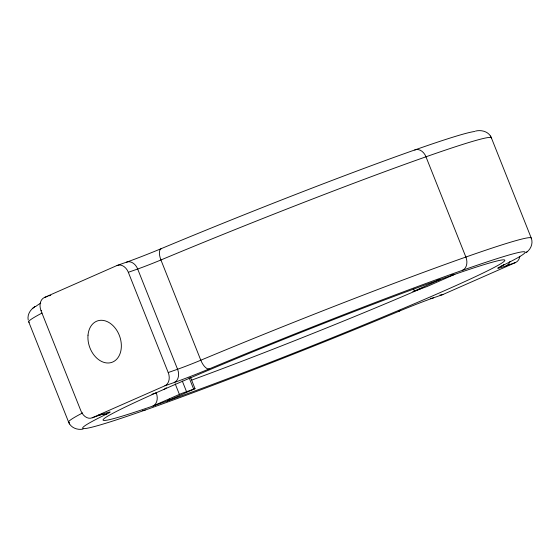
<?xml version="1.0" encoding="UTF-8"?>
<svg xmlns="http://www.w3.org/2000/svg" width="560" height="560" viewBox="0 0 560 560"><rect width="100%" height="100%" fill="white"/><g stroke="black" fill="none" stroke-linecap="round" stroke-linejoin="round"><path stroke-width="0.84" d="M151.977 394.261A205.345 7.882 -21.7 0 0 156.219 392.798A10.808 7.854 70.6 0 1 152.999 405.993A215.901 8.288 -21.7 0 0 167.139 401.03L195.006 388.682L190.603 377.489M32.473 308.525L35.147 306.467C30.569 309.281 27.013 314.538 28.217 320.089M526.505 252.266C530.929 249.214 533.274 243.257 531.279 238.126L491.386 137.879C489.006 131.607 481.537 129.605 475.517 131.075M525.861 252.749L527.527 251.475M451.808 274.743A10.801 7.854 70.6 0 0 454.867 274.288L440.734 279.265L412.846 291.662L426.909 286.587L454.867 274.295A216.139 8.295 -21.7 0 1 443.898 290.948A216.139 8.295 -21.7 0 1 167.139 401.03A10.801 7.854 70.6 0 0 169.589 399.056M161.287 248.619A32.767 1.26 -21.7 0 1 126.406 262.192L117.061 265.482L44.338 297.514L46.683 296.688M44.352 297.549A10.857 7.896 70.6 0 0 41.027 310.751L80.948 410.984A10.857 7.896 70.6 0 0 92.197 417.774L164.934 385.777L174.279 382.487A32.767 1.26 -21.7 0 0 209.16 368.914A238.049 9.135 -21.7 0 1 462.567 270.277A238.049 9.135 -21.7 0 1 500.99 266.329A32.767 1.26 -21.7 0 0 506.289 265.783L515.662 262.486L442.939 294.518L433.594 297.808A32.767 1.26 -21.7 0 0 398.713 311.381M195.041 388.647L181.433 393.512L153.006 406A216.139 8.295 -21.7 0 1 163.975 389.347A10.794 7.399 66.2 0 0 166.271 387.737M47.264 296.485L47.852 296.275M49.021 295.862L49.609 295.659M50.197 295.449L50.785 295.246M117.075 265.517A10.857 7.896 70.6 0 1 128.352 272.286L137.676 269.017A21.84 0.84 -21.7 0 0 160.93 259.966A248.976 9.555 -21.7 0 1 491.386 138.082M41.055 310.737L41.643 310.534M531.279 238.329A248.976 9.555 -21.7 0 0 200.816 360.213A21.84 0.84 -21.7 0 1 177.569 369.257L168.217 372.547L128.324 272.3M92.211 417.809L101.584 414.512A32.767 1.26 -21.7 0 1 106.883 413.966M83.048 429.1C77.392 430.262 70.784 427.784 68.614 422.121L28.721 321.874M490.441 136.017L491.295 137.711M68.705 422.289L69.559 423.983M425.971 156.793L465.864 257.04M413.378 288.456L414.351 290.885M189.112 377.713L193.627 389.053M182.294 381.031L186.487 391.566M137.676 269.017L177.569 369.257M175.203 383.845L179.389 394.38M163.975 389.347A216.139 8.295 -21.7 0 1 440.734 279.265A10.808 7.861 70.6 0 1 437.675 279.713M168.245 372.533A10.857 7.896 70.6 0 1 164.92 385.735M177.597 369.25A10.864 7.896 70.6 0 1 174.265 382.452M126.427 262.234A10.864 7.896 70.6 0 1 137.704 269.003M209.146 368.872A10.864 4.501 67.3 0 1 200.802 360.213L160.93 259.966A10.864 4.501 67.3 0 1 161.301 248.661M465.899 257.026A10.871 7.903 70.6 0 1 462.553 270.235M398.671 311.395A238.049 9.135 -21.7 0 1 145.264 410.039A238.049 9.135 -21.7 0 1 106.841 413.98A10.864 9.597 64.2 0 1 101.283 414.176M414.708 150.01A10.871 7.91 70.6 0 1 426.006 156.779M35.77 306.488A238.049 9.135 -21.7 0 1 40.74 303.142M161.329 248.605A238.049 9.135 -21.7 0 1 474.817 131.481M101.57 414.47A10.864 7.896 70.6 0 1 98.623 414.974M69.16 422.52A248.976 9.555 -21.7 0 1 82.705 412.888M145.285 409.976A10.871 7.903 70.6 0 1 142.338 410.48M29.267 322.273A248.976 9.555 -21.7 0 1 42.077 313.026M519.834 256.298A10.857 7.896 70.6 0 1 515.648 262.451M509.978 261.52A10.864 7.896 70.6 0 1 506.275 265.748M504.028 264.369A10.864 9.597 64.2 0 1 500.976 266.294M442.925 294.483A10.857 7.896 70.6 0 1 439.978 294.987M433.573 297.766A10.864 7.896 70.6 0 1 430.633 298.27M400.029 310.177A10.864 4.501 67.3 0 1 398.699 311.339M421.932 288.183A205.345 7.882 -21.7 0 1 191.877 380.044M88.011 335.181A21.938 15.953 70.6 0 0 111.398 362.509A21.938 15.953 70.6 0 0 114.499 327.243A21.938 15.953 70.6 0 0 88.011 335.181"/></g></svg>
